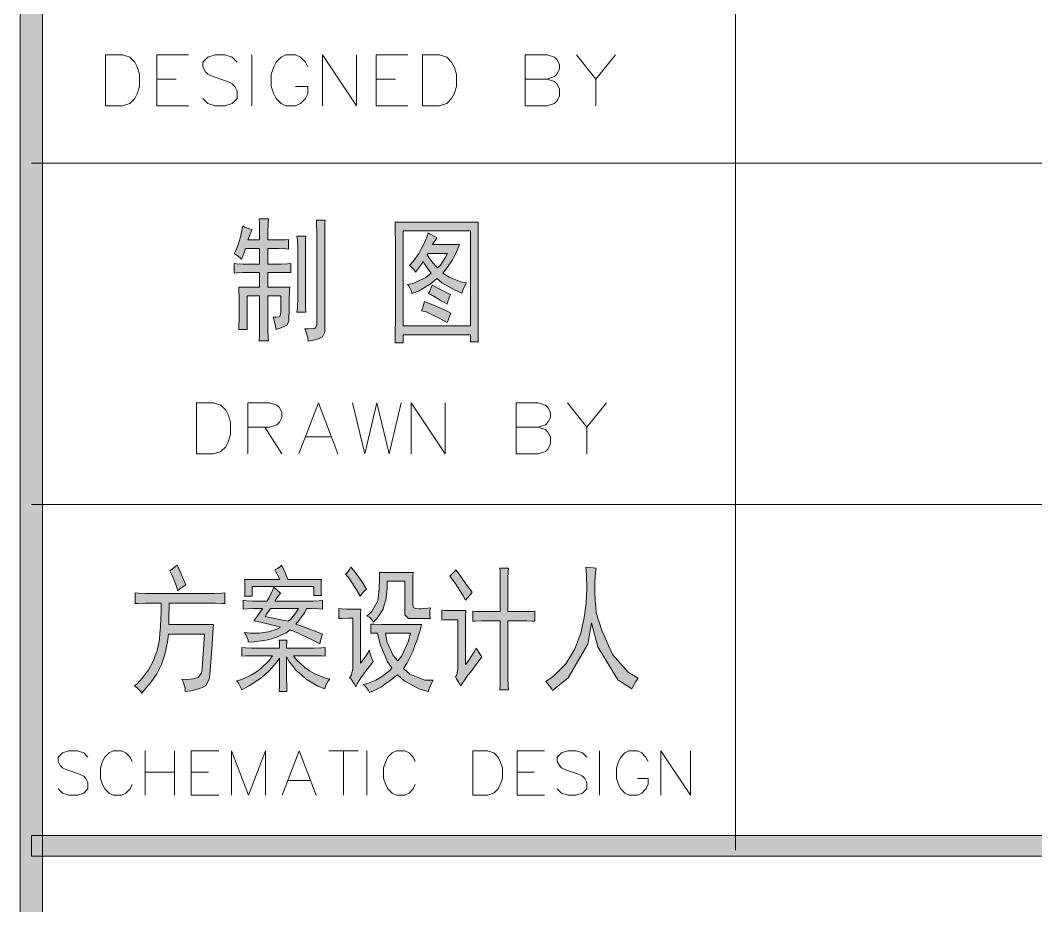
# Model space of a CAD drawing. Header units: millimetres. Extents: x 805 to 6044844, y 120 to 7887884.
# Drawn here: x 6035803 to 6039002, y 7815176 to 7817966 of the extents above; entities that cross this region are included whole.
import ezdxf

# ---------------------------------------------------------------- set-up
doc = ezdxf.new("R2010")
doc.units = ezdxf.units.MM

msp = doc.modelspace()

# ---------------------------------------------------------------- hatches: boundary and pattern name
h = msp.add_hatch(color=0)
h.dxf.hatch_style = 2
h.paths.add_polyline_path([(6035873.4, 7800292.4), (6035803.1, 7800292.4), (6035803.1, 7886384.4), (6035873.4, 7886384.4)])
h = msp.add_hatch(color=0)
h.dxf.hatch_style = 2
h.paths.add_polyline_path([(6036533, 7817306.2), (6036529.2, 7817297.6), (6036522.8, 7817281.5), (6036520.1, 7817274), (6036557.1, 7817274), (6036557.1, 7817294.9), (6036556.6, 7817328.2), (6036555.5, 7817340), (6036585.1, 7817340), (6036584, 7817328.7), (6036583.4, 7817296), (6036583.4, 7817274), (6036602.8, 7817274), (6036615.1, 7817274), (6036638.2, 7817274.5), (6036648.4, 7817275.6), (6036648.4, 7817245), (6036639.3, 7817246.1), (6036617.3, 7817246.6), (6036603.8, 7817246.6), (6036583.4, 7817246.6), (6036583.4, 7817197.8), (6036615.1, 7817197.8), (6036624.8, 7817197.8), (6036645.2, 7817198.8), (6036655.9, 7817199.4), (6036655.9, 7817170.9), (6036583.4, 7817170.9), (6036583.4, 7817125.3), (6036652.1, 7817125.3), (6036651.6, 7817115.1), (6036650.5, 7817087.2), (6036650, 7817069.5), (6036650, 7817051.8), (6036648.9, 7817027.6), (6036648.9, 7817021.2), (6036648.4, 7817014.8), (6036643, 7817005.6), (6036638.2, 7817003), (6036632.8, 7816999.7), (6036618.3, 7816994.4), (6036609.2, 7816991.7), (6036607.6, 7817001.4), (6036603.3, 7817020.7), (6036600.1, 7817030.9), (6036608.1, 7817030.9), (6036618.3, 7817031.9), (6036620.5, 7817033), (6036622.1, 7817034.6), (6036624.2, 7817047.5), (6036624.2, 7817059.3), (6036624.2, 7817098), (6036583.4, 7817098), (6036583.4, 7817005.1), (6036583.4, 7816991.2), (6036584, 7816966.5), (6036585.1, 7816956.3), (6036555.5, 7816956.3), (6036556.6, 7816972.4), (6036557.1, 7816997.1), (6036557.1, 7817005.1), (6036557.1, 7817098), (6036518, 7817098), (6036518, 7816991.7), (6036491.1, 7816991.7), (6036491.7, 7817003), (6036492.2, 7817025.5), (6036492.2, 7817037.3), (6036492.2, 7817074.3), (6036492.2, 7817090.4), (6036491.7, 7817116.2), (6036491.1, 7817125.3), (6036557.1, 7817125.3), (6036557.1, 7817170.9), (6036516.4, 7817170.9), (6036505.1, 7817170.9), (6036485.2, 7817169.9), (6036477.2, 7817169.3), (6036477.2, 7817199.4), (6036485.2, 7817198.8), (6036505.1, 7817197.8), (6036516.4, 7817197.8), (6036557.1, 7817197.8), (6036557.1, 7817246.6), (6036512.6, 7817246.6), (6036509.4, 7817237), (6036502.9, 7817219.8), (6036500.3, 7817213.3), (6036494.4, 7817218.2), (6036483.1, 7817226.8), (6036477.2, 7817230), (6036481.5, 7817238.6), (6036489, 7817257.9), (6036492.2, 7817268.6), (6036495.4, 7817279.9), (6036501.3, 7817304), (6036504, 7817318), (6036509.9, 7817314.2), (6036524.9, 7817308.3)])
h = msp.add_hatch(color=0)
h.dxf.hatch_style = 2
h.paths.add_polyline_path([(6036763.8, 7817336.2), (6036762.7, 7817328.2), (6036762.2, 7817303.5), (6036762.2, 7817287.4), (6036762.2, 7816995.4), (6036762.2, 7816983.1), (6036755.7, 7816968.6), (6036748.7, 7816965.4), (6036742.3, 7816962.7), (6036723, 7816957.3), (6036710.1, 7816954.7), (6036708.5, 7816965.4), (6036703.1, 7816985.3), (6036699.9, 7816993.3), (6036711.2, 7816993.3), (6036725.7, 7816994.4), (6036729.4, 7816995.4), (6036733.2, 7816996), (6036736.9, 7817007.3), (6036736.9, 7817016.9), (6036736.9, 7817287.4), (6036736.9, 7817301.9), (6036736.4, 7817326), (6036735.9, 7817336.2)])
h = msp.add_hatch(color=0)
h.paths.add_polyline_path([(6037246.2, 7817329.8), (6037245.7, 7817308.3), (6037245.2, 7817262.2), (6037245.2, 7817237), (6037245.2, 7817056.1), (6037245.2, 7817029.8), (6037245.7, 7816978.3), (6037246.2, 7816953.1), (6037221, 7816953.1), (6037221, 7816975.1), (6037009, 7816975.1), (6037009, 7816949.8), (6036983.8, 7816949.8), (6036984.3, 7816975.6), (6036985.4, 7817029.8), (6036985.4, 7817057.7), (6036985.4, 7817237), (6036985.4, 7817261.1), (6036984.3, 7817307.8), (6036983.8, 7817329.8)])
h.paths.add_polyline_path([(6037221, 7817003.5), (6037221, 7817302.4), (6037009, 7817302.4), (6037009, 7817003.5)])
h = msp.add_hatch(color=0)
h.dxf.hatch_style = 2
h.paths.add_polyline_path([(6036702.6, 7817285.8), (6036702.1, 7817274), (6036701.5, 7817252.5), (6036701.5, 7817243.4), (6036701.5, 7817103.3), (6036701.5, 7817091.5), (6036702.1, 7817062.5), (6036702.6, 7817045.9), (6036674.7, 7817045.9), (6036676.3, 7817060.4), (6036677.4, 7817088.8), (6036677.4, 7817103.3), (6036677.4, 7817243.4), (6036677.4, 7817252), (6036676.3, 7817272.9), (6036674.7, 7817285.8)])
h = msp.add_hatch(color=0)
h.paths.add_polyline_path([(6037115.8, 7817280.4), (6037112.1, 7817275.6), (6037105.1, 7817264.9), (6037101.9, 7817259), (6037186.7, 7817259), (6037184, 7817250.9), (6037175.9, 7817232.7), (6037170, 7817221.4), (6037164.7, 7817210.7), (6037147, 7817184.4), (6037134.6, 7817169.3), (6037153.9, 7817156.5), (6037191, 7817141.4), (6037209.2, 7817138.7), (6037204.9, 7817131.2), (6037197.4, 7817115.1), (6037194.2, 7817106.5), (6037170.6, 7817116.2), (6037131.4, 7817138.7), (6037115.8, 7817152.2), (6037097.6, 7817136.1), (6037057.9, 7817112.4), (6037036.9, 7817104.9), (6037035.3, 7817112.4), (6037028.4, 7817126.9), (6037023, 7817133.9), (6037043.4, 7817137.7), (6037080.9, 7817155.9), (6037098.1, 7817169.3), (6037089, 7817180.1), (6037076.7, 7817198.8), (6037072.4, 7817206.4), (6037067, 7817197.8), (6037054.6, 7817181.1), (6037048.7, 7817172.6), (6037043.9, 7817179.5), (6037034.8, 7817189.2), (6037029.4, 7817192.9), (6037040.2, 7817204.8), (6037058.9, 7817231.1), (6037066.5, 7817246.1), (6037074, 7817260.6), (6037084.7, 7817285.8), (6037087.9, 7817296), (6037094.4, 7817291.7), (6037108.3, 7817284.2)])
h.paths.add_polyline_path([(6037085.2, 7817226.8), (6037094.9, 7817212.3), (6037111, 7817191.9), (6037118, 7817186), (6037126.6, 7817194.6), (6037141.6, 7817217.1), (6037148.6, 7817231.6), (6037087.9, 7817231.6)])
h = msp.add_hatch(color=0)
h.dxf.hatch_style = 2
h.paths.add_polyline_path([(6037100.3, 7817131.8), (6037122.3, 7817120), (6037151.3, 7817104.9), (6037158.8, 7817101.7), (6037155.5, 7817094.7), (6037149.6, 7817079.7), (6037147.5, 7817071.1), (6037126, 7817084.5), (6037096.5, 7817101.7), (6037089, 7817104.9), (6037092.2, 7817110.8), (6037098.1, 7817124.3)])
h = msp.add_hatch(color=0)
h.dxf.hatch_style = 2
h.paths.add_polyline_path([(6037076.7, 7817079.7), (6037104.6, 7817068.4), (6037145.9, 7817050.2), (6037159.8, 7817042.7), (6037156.6, 7817035.7), (6037150.7, 7817021.2), (6037147.5, 7817013.7), (6037121.2, 7817028.2), (6037081.5, 7817047), (6037067.5, 7817050.7), (6037070.2, 7817057.7), (6037074.5, 7817072.2)])
h = msp.add_hatch(color=0)
h.dxf.hatch_style = 2
h.paths.add_polyline_path([(6036299.5, 7816168.4), (6036294.2, 7816185.6), (6036281.3, 7816216.7), (6036274.3, 7816231.2), (6036280.2, 7816235.5), (6036291.5, 7816244.6), (6036296.9, 7816249.5), (6036303.8, 7816235.5), (6036317.8, 7816203.8), (6036324.8, 7816187.2), (6036318.9, 7816184), (6036306, 7816174.3)])
h = msp.add_hatch(color=0)
h.dxf.hatch_style = 2
h.paths.add_polyline_path([(6036626.4, 7816249.5), (6036633.4, 7816235.5), (6036643, 7816212.4), (6036645.7, 7816203.8), (6036752, 7816203.8), (6036751.4, 7816199), (6036750.9, 7816187.2), (6036750.9, 7816180.2), (6036750.9, 7816174.3), (6036751.4, 7816160.9), (6036752, 7816153.4), (6036727.8, 7816153.4), (6036727.8, 7816181.8), (6036534.1, 7816181.8), (6036534.1, 7816151.8), (6036509.9, 7816151.8), (6036510.5, 7816158.2), (6036511, 7816172.2), (6036511, 7816178.6), (6036511, 7816186.1), (6036510.5, 7816199), (6036509.9, 7816203.8), (6036619.9, 7816203.8), (6036616.2, 7816213.5), (6036608.7, 7816228.5), (6036604.9, 7816234.4), (6036613, 7816238.7), (6036624.2, 7816246.2)])
h = msp.add_hatch(color=0)
h.dxf.hatch_style = 2
h.paths.add_polyline_path([(6036844.3, 7816243), (6036854.5, 7816231.8), (6036879.2, 7816197.4), (6036893.6, 7816173.8), (6036888.8, 7816169.5), (6036878.6, 7816158.2), (6036873.8, 7816151.8), (6036862.5, 7816171.1), (6036840, 7816206), (6036828.2, 7816221), (6036831.9, 7816224.2), (6036840, 7816235.5)])
h = msp.add_hatch(color=0)
h.dxf.hatch_style = 2
h.paths.add_polyline_path([(6037174.9, 7816234.4), (6037183.5, 7816223.7), (6037209.2, 7816187.7), (6037226.9, 7816163.6), (6037221.6, 7816156.6), (6037210.3, 7816144.3), (6037205.5, 7816138.4), (6037197.4, 7816154.5), (6037172.7, 7816192), (6037156.1, 7816214), (6037160.4, 7816218.3), (6037170, 7816228.5)])
h = msp.add_hatch(color=0)
h.dxf.hatch_style = 2
h.paths.add_polyline_path([(6037315.5, 7816102.9), (6037315.5, 7816187.2), (6037315.5, 7816203.8), (6037314.9, 7816230.1), (6037314.4, 7816239.3), (6037341.2, 7816239.3), (6037340.2, 7816228.5), (6037339.6, 7816209.2), (6037339.6, 7816200.6), (6037339.6, 7816102.9), (6037391.7, 7816102.9), (6037399.2, 7816102.9), (6037415.8, 7816103.5), (6037424.4, 7816104.6), (6037424.4, 7816072.4), (6037415.3, 7816072.9), (6037399.2, 7816074), (6037392.8, 7816074), (6037339.6, 7816074), (6037339.6, 7815904.9), (6037339.6, 7815894.7), (6037340.2, 7815870.6), (6037341.2, 7815856.1), (6037314.4, 7815856.1), (6037314.9, 7815870.6), (6037315.5, 7815894.2), (6037315.5, 7815903.3), (6037315.5, 7816074), (6037266.1, 7816074), (6037257, 7816074), (6037237.7, 7816072.9), (6037228.5, 7816072.4), (6037228.5, 7816104.6), (6037237.7, 7816103.5), (6037255.4, 7816102.9), (6037264, 7816102.9)])
h = msp.add_hatch(color=0)
h.dxf.hatch_style = 2
h.paths.add_polyline_path([(6037458.8, 7815882.9), (6037483.5, 7815899), (6037522.1, 7815938.7), (6037536.1, 7815962.3), (6037550, 7815986), (6037569.3, 7816034.8), (6037574.7, 7816059.5), (6037580.1, 7816084.7), (6037586, 7816130.9), (6037587, 7816152.3), (6037587.6, 7816174.3), (6037587, 7816219.4), (6037585.4, 7816243), (6037592.4, 7816241.9), (6037608.5, 7816240.3), (6037617.1, 7816239.3), (6037615.5, 7816225.8), (6037613.3, 7816197.9), (6037613.3, 7816184), (6037613.3, 7816169.5), (6037614.4, 7816136.8), (6037616, 7816118), (6037617.1, 7816099.2), (6037635.3, 7816043.4), (6037652, 7816005.8), (6037668.6, 7815968.2), (6037718, 7815911.9), (6037750.2, 7815893.1), (6037742.7, 7815882.9), (6037732.5, 7815866.3), (6037729.8, 7815859.3), (6037685.8, 7815888.3), (6037622.5, 7815991.9), (6037603.1, 7816067), (6037590.8, 7816000.4), (6037529.1, 7815894.2), (6037480.2, 7815854.5), (6037476.5, 7815860.9), (6037465.7, 7815875.4)])
h = msp.add_hatch(color=0)
h.dxf.hatch_style = 2
h.paths.add_polyline_path([(6037036.9, 7816080.9), (6037026.2, 7816080.9), (6037014.9, 7816092.8), (6037014.4, 7816104.6), (6037014.4, 7816199), (6036958.6, 7816199), (6036958.6, 7816175.4), (6036954.3, 7816138.4), (6036950, 7816124.4), (6036946.2, 7816111), (6036928.5, 7816083.1), (6036915.1, 7816069.1), (6036913, 7816075), (6036902.8, 7816085.2), (6036895.3, 7816089), (6036910.8, 7816103.5), (6036929.1, 7816136.8), (6036931.2, 7816155), (6036933.4, 7816173.8), (6036935, 7816209.2), (6036934.4, 7816225.8), (6037040.7, 7816225.8), (6037040.2, 7816215.7), (6037039.6, 7816190.4), (6037039.6, 7816175.4), (6037039.6, 7816129.8), (6037039.6, 7816122.8), (6037042.8, 7816114.8), (6037046.6, 7816113.7), (6037049.8, 7816112.6), (6037060, 7816111.5), (6037065.9, 7816112.1), (6037072.4, 7816112.6), (6037086.9, 7816113.7), (6037095.4, 7816114.8), (6037093.8, 7816106.2), (6037093.8, 7816089), (6037095.4, 7816080.9)])
h = msp.add_hatch(color=0)
h.paths.add_polyline_path([(6036624.2, 7816160.4), (6036622.6, 7816160.9), (6036613, 7816149.1), (6036604.9, 7816136.2), (6036717.6, 7816136.2), (6036726.2, 7816136.2), (6036745, 7816137.3), (6036755.7, 7816138.4), (6036755.7, 7816111), (6036743.9, 7816112.1), (6036719.2, 7816112.6), (6036706.3, 7816112.6), (6036698.8, 7816099.2), (6036681.1, 7816075), (6036670.9, 7816063.8), (6036689.7, 7816057.3), (6036732.1, 7816041.2), (6036755.7, 7816031.6), (6036753.6, 7816026.7), (6036749.3, 7816011.7), (6036746.6, 7816001.5), (6036725.1, 7816013.3), (6036678.4, 7816035.3), (6036653.2, 7816045.5), (6036640.3, 7816035.9), (6036610.8, 7816021.9), (6036594.2, 7816017.6), (6036577.5, 7816012.8), (6036541, 7816007.4), (6036521.2, 7816006.3), (6036520.7, 7816013.3), (6036514.7, 7816028.4), (6036509.9, 7816036.9), (6036526, 7816035.3), (6036556.1, 7816035.3), (6036570.6, 7816037.5), (6036585.6, 7816039.6), (6036611.4, 7816047.7), (6036622.6, 7816053.6), (6036607.1, 7816057.9), (6036565.2, 7816068.1), (6036538.9, 7816074), (6036548.6, 7816086.8), (6036562, 7816106.2), (6036565.7, 7816112.6), (6036541.6, 7816112.6), (6036536.8, 7816112.6), (6036518, 7816112.1), (6036505.1, 7816111), (6036505.1, 7816138.4), (6036516.4, 7816137.3), (6036534.6, 7816136.2), (6036541.6, 7816136.2), (6036579.7, 7816136.2), (6036586.7, 7816147.5), (6036597.9, 7816169.5), (6036602.2, 7816180.2)])
h.paths.add_polyline_path([(6036574.3, 7816087.4), (6036594.2, 7816083.1), (6036630.1, 7816075.6), (6036646.8, 7816072.4), (6036654.8, 7816078.3), (6036671.5, 7816098.7), (6036679.5, 7816112.6), (6036591, 7816112.6), (6036587.2, 7816106.7), (6036579.2, 7816094.4)])
h = msp.add_hatch(color=0)
h.dxf.hatch_style = 2
h.paths.add_polyline_path([(6036165.4, 7816162), (6036175.6, 7816160.9), (6036197.6, 7816160.4), (6036209.9, 7816160.4), (6036398.3, 7816160.4), (6036413.9, 7816160.4), (6036438.5, 7816160.9), (6036447.7, 7816162), (6036447.7, 7816128.2), (6036439.6, 7816128.7), (6036417.1, 7816129.8), (6036402, 7816129.8), (6036271.6, 7816129.8), (6036271.6, 7816120.7), (6036271.1, 7816086.8), (6036270.6, 7816062.2), (6036412.2, 7816062.2), (6036411.2, 7816051.4), (6036408.5, 7816019.2), (6036407.4, 7815997.8), (6036399.9, 7815904.9), (6036398.3, 7815889.9), (6036387.6, 7815870), (6036378.4, 7815865.2), (6036368.8, 7815860.9), (6036340.9, 7815853.4), (6036322.6, 7815851.2), (6036322.1, 7815862), (6036316.7, 7815881.3), (6036312.4, 7815889.9), (6036326.9, 7815888.8), (6036348.9, 7815891), (6036356.4, 7815893.1), (6036364.5, 7815895.8), (6036373.6, 7815910.3), (6036375.7, 7815922.1), (6036383.3, 7816031.6), (6036269.5, 7816031.6), (6036266.8, 7816008), (6036258.8, 7815968.2), (6036253.4, 7815952.1), (6036248, 7815936.6), (6036233, 7815906.5), (6036223.9, 7815893.1), (6036214.2, 7815879.7), (6036194.9, 7815856.1), (6036185.8, 7815845.9), (6036183.1, 7815851.2), (6036171.8, 7815863.1), (6036162.7, 7815869.5), (6036171.3, 7815875.4), (6036188.4, 7815894.2), (6036197.6, 7815906.5), (6036206.7, 7815919.4), (6036222.3, 7815948.4), (6036228.2, 7815963.9), (6036234.1, 7815980), (6036241.6, 7816015.5), (6036243.2, 7816035.3), (6036244.8, 7816054.6), (6036246.4, 7816101.9), (6036246.4, 7816129.8), (6036211, 7816129.8), (6036197, 7816129.8), (6036174, 7816128.7), (6036165.4, 7816128.2)])
h = msp.add_hatch(color=0)
h.dxf.hatch_style = 2
h.paths.add_polyline_path([(6036875.9, 7816111), (6036875.4, 7816096), (6036874.9, 7816062.2), (6036874.9, 7816043.4), (6036874.9, 7815940.3), (6036882.9, 7815950.5), (6036896.9, 7815970.9), (6036902.8, 7815981.1), (6036904.4, 7815972.5), (6036910.8, 7815954.8), (6036915.1, 7815945.7), (6036907.1, 7815935.5), (6036892, 7815916.2), (6036885.1, 7815906.5), (6036878.1, 7815897.4), (6036865.2, 7815877), (6036859.8, 7815866.3), (6036855, 7815875.4), (6036845.9, 7815889.9), (6036840.5, 7815894.7), (6036845.9, 7815901.7), (6036850.7, 7815921), (6036850.7, 7815933.9), (6036850.7, 7816082.6), (6036837.3, 7816082.6), (6036815.3, 7816081.5), (6036806.2, 7816080.9), (6036806.2, 7816112.6), (6036814.8, 7816112.1), (6036831.9, 7816111), (6036840.5, 7816111)])
h = msp.add_hatch(color=0)
h.dxf.hatch_style = 2
h.paths.add_polyline_path([(6037206.5, 7816106.2), (6037206, 7816090.1), (6037205.5, 7816056.3), (6037205.5, 7816038.5), (6037205.5, 7815935.5), (6037216.2, 7815950), (6037233.4, 7815975.8), (6037239.8, 7815988.1), (6037243.6, 7815981.1), (6037252.1, 7815967.7), (6037257.5, 7815960.7), (6037222.1, 7815913.5), (6037213.5, 7815902.8), (6037197.9, 7815880.8), (6037190.4, 7815869.5), (6037185.6, 7815877), (6037177.5, 7815891), (6037173.8, 7815896.9), (6037178.1, 7815903.3), (6037181.8, 7815923.7), (6037181.3, 7815937.1), (6037181.3, 7816077.2), (6037164.1, 7816077.2), (6037138.9, 7816076.7), (6037130.9, 7816075.6), (6037130.9, 7816107.8), (6037141.1, 7816106.7), (6037155, 7816106.2), (6037158.8, 7816106.2)])
h = msp.add_hatch(color=0)
h.paths.add_polyline_path([(6036907.6, 7816063.8), (6036917.8, 7816063.2), (6036940.9, 7816062.2), (6036953.2, 7816062.2), (6037067.5, 7816062.2), (6037063.8, 7816047.1), (6037053, 7816013.9), (6037046.6, 7815995.6), (6037039.6, 7815977.4), (6037021.9, 7815941.4), (6037010.1, 7815923.7), (6037030.5, 7815906), (6037077.7, 7815887.2), (6037104, 7815886.7), (6037099.2, 7815879.2), (6037091.7, 7815860.9), (6037089, 7815851.2), (6037061.6, 7815858.8), (6037012.8, 7815885.1), (6036991.3, 7815903.3), (6036983.3, 7815896.9), (6036963.4, 7815881.8), (6036952.1, 7815873.8), (6036940.9, 7815865.7), (6036916.2, 7815852.9), (6036902.8, 7815847.5), (6036900.1, 7815854.5), (6036890.4, 7815866.8), (6036883.4, 7815872.7), (6036897.4, 7815876.5), (6036923.7, 7815887.2), (6036936, 7815894.7), (6036948.4, 7815902.8), (6036967.2, 7815917.8), (6036973.6, 7815925.3), (6036959.7, 7815944.6), (6036937.1, 7815999.9), (6036928, 7816035.3), (6036907.6, 7816035.3)])
h.paths.add_polyline_path([(6036992.4, 7815947.3), (6037005.3, 7815963.9), (6037025.1, 7816008), (6037032.1, 7816035.3), (6036953.2, 7816035.3), (6036958, 7816009), (6036977.4, 7815965)])
h = msp.add_hatch(color=0)
h.dxf.hatch_style = 2
h.paths.add_polyline_path([(6036619.9, 7815988.1), (6036619.9, 7815992.9), (6036619.4, 7816005.8), (6036618.9, 7816013.3), (6036643, 7816013.3), (6036642.5, 7816006.3), (6036641.9, 7815994), (6036641.9, 7815988.1), (6036717.6, 7815988.1), (6036728.9, 7815988.1), (6036752, 7815988.6), (6036763.2, 7815989.7), (6036763.2, 7815962.3), (6036752, 7815963.4), (6036728.9, 7815963.9), (6036717.6, 7815963.9), (6036663.4, 7815963.9), (6036674.1, 7815950), (6036699.9, 7815926.4), (6036714.4, 7815916.7), (6036729.4, 7815907.6), (6036761.6, 7815894.2), (6036778.8, 7815889.9), (6036774, 7815885.6), (6036765.9, 7815870.6), (6036762.2, 7815859.3), (6036740.7, 7815867.9), (6036703.7, 7815889.9), (6036688.6, 7815903.3), (6036673.6, 7815916.7), (6036650, 7815945.7), (6036641.9, 7815960.7), (6036641.9, 7815903.3), (6036641.9, 7815893.1), (6036642.5, 7815866.8), (6036643, 7815851.2), (6036618.9, 7815851.2), (6036619.4, 7815866.8), (6036619.9, 7815894.7), (6036619.9, 7815906.5), (6036619.9, 7815955.9), (6036610.8, 7815942.5), (6036587.7, 7815916.7), (6036574.3, 7815904.9), (6036561.4, 7815893.1), (6036524.4, 7815869), (6036501.3, 7815856.1), (6036497, 7815864.7), (6036489, 7815879.2), (6036484.7, 7815885.1), (6036501.3, 7815888.8), (6036531.9, 7815903.3), (6036547, 7815913.5), (6036561.4, 7815923.7), (6036586.7, 7815948.9), (6036597.4, 7815963.9), (6036540.5, 7815963.9), (6036533, 7815963.9), (6036513.1, 7815963.4), (6036501.3, 7815962.3), (6036501.3, 7815989.7), (6036513.1, 7815988.6), (6036533, 7815988.1), (6036540.5, 7815988.1)])
h = msp.add_hatch(color=0)
h.dxf.hatch_style = 2
h.paths.add_polyline_path([(6035838.5, 7815332.8), (6035838.5, 7815397.2), (6043344, 7815397.2), (6043344, 7815332.8)])

# ---------------------------------------------------------------- linework, layer by layer
at = {"color": 0, "lineweight": 0}
for points in [[(6035873.4, 7800292.4), (6035803.1, 7800292.4), (6035803.1, 7886384.4), (6035873.4, 7886384.4)], [(6036071.5, 7817696.4), (6036071.5, 7817857.4), (6036125.1, 7817857.4), (6036148.2, 7817849.8), (6036163.8, 7817834.3), (6036171.3, 7817819.3), (6036178.8, 7817796.2), (6036178.8, 7817757.5), (6036171.3, 7817734.5), (6036163.8, 7817719.4), (6036148.2, 7817703.9), (6036125.1, 7817696.4)], [(6037070.2, 7817696.4), (6037070.2, 7817857.4), (6037123.9, 7817857.4), (6037147, 7817849.8), (6037162, 7817834.3), (6037170, 7817819.3), (6037177.5, 7817796.2), (6037177.5, 7817757.5), (6037170, 7817734.5), (6037162, 7817719.4), (6037147, 7817703.9), (6037123.9, 7817696.4)], [(6036533, 7817306.2), (6036529.2, 7817297.6), (6036522.8, 7817281.5), (6036520.1, 7817274), (6036557.1, 7817274), (6036557.1, 7817294.9), (6036556.6, 7817328.2), (6036555.5, 7817340), (6036585.1, 7817340), (6036584, 7817328.7), (6036583.4, 7817296), (6036583.4, 7817274), (6036602.8, 7817274), (6036615.1, 7817274), (6036638.2, 7817274.5), (6036648.4, 7817275.6), (6036648.4, 7817245), (6036639.3, 7817246.1), (6036617.3, 7817246.6), (6036603.8, 7817246.6), (6036583.4, 7817246.6), (6036583.4, 7817197.8), (6036615.1, 7817197.8), (6036624.8, 7817197.8), (6036645.2, 7817198.8), (6036655.9, 7817199.4), (6036655.9, 7817170.9), (6036583.4, 7817170.9), (6036583.4, 7817125.3), (6036652.1, 7817125.3), (6036651.6, 7817115.1), (6036650.5, 7817087.2), (6036650, 7817069.5), (6036650, 7817051.8), (6036648.9, 7817027.6), (6036648.9, 7817021.2), (6036648.4, 7817014.8), (6036643, 7817005.6), (6036638.2, 7817003), (6036632.8, 7816999.7), (6036618.3, 7816994.4), (6036609.2, 7816991.7), (6036607.6, 7817001.4), (6036603.3, 7817020.7), (6036600.1, 7817030.9), (6036608.1, 7817030.9), (6036618.3, 7817031.9), (6036620.5, 7817033), (6036622.1, 7817034.6), (6036624.2, 7817047.5), (6036624.2, 7817059.3), (6036624.2, 7817098), (6036583.4, 7817098), (6036583.4, 7817005.1), (6036583.4, 7816991.2), (6036584, 7816966.5), (6036585.1, 7816956.3), (6036555.5, 7816956.3), (6036556.6, 7816972.4), (6036557.1, 7816997.1), (6036557.1, 7817005.1), (6036557.1, 7817098), (6036518, 7817098), (6036518, 7816991.7), (6036491.1, 7816991.7), (6036491.7, 7817003), (6036492.2, 7817025.5), (6036492.2, 7817037.3), (6036492.2, 7817074.3), (6036492.2, 7817090.4), (6036491.7, 7817116.2), (6036491.1, 7817125.3), (6036557.1, 7817125.3), (6036557.1, 7817170.9), (6036516.4, 7817170.9), (6036505.1, 7817170.9), (6036485.2, 7817169.9), (6036477.2, 7817169.3), (6036477.2, 7817199.4), (6036485.2, 7817198.8), (6036505.1, 7817197.8), (6036516.4, 7817197.8), (6036557.1, 7817197.8), (6036557.1, 7817246.6), (6036512.6, 7817246.6), (6036509.4, 7817237), (6036502.9, 7817219.8), (6036500.3, 7817213.3), (6036494.4, 7817218.2), (6036483.1, 7817226.8), (6036477.2, 7817230), (6036481.5, 7817238.6), (6036489, 7817257.9), (6036492.2, 7817268.6), (6036495.4, 7817279.9), (6036501.3, 7817304), (6036504, 7817318), (6036509.9, 7817314.2), (6036524.9, 7817308.3)], [(6036763.8, 7817336.2), (6036762.7, 7817328.2), (6036762.2, 7817303.5), (6036762.2, 7817287.4), (6036762.2, 7816995.4), (6036762.2, 7816983.1), (6036755.7, 7816968.6), (6036748.7, 7816965.4), (6036742.3, 7816962.7), (6036723, 7816957.3), (6036710.1, 7816954.7), (6036708.5, 7816965.4), (6036703.1, 7816985.3), (6036699.9, 7816993.3), (6036711.2, 7816993.3), (6036725.7, 7816994.4), (6036729.4, 7816995.4), (6036733.2, 7816996), (6036736.9, 7817007.3), (6036736.9, 7817016.9), (6036736.9, 7817287.4), (6036736.9, 7817301.9), (6036736.4, 7817326), (6036735.9, 7817336.2)], [(6037246.2, 7817329.8), (6037245.7, 7817308.3), (6037245.2, 7817262.2), (6037245.2, 7817237), (6037245.2, 7817056.1), (6037245.2, 7817029.8), (6037245.7, 7816978.3), (6037246.2, 7816953.1), (6037221, 7816953.1), (6037221, 7816975.1), (6037009, 7816975.1), (6037009, 7816949.8), (6036983.8, 7816949.8), (6036984.3, 7816975.6), (6036985.4, 7817029.8), (6036985.4, 7817057.7), (6036985.4, 7817237), (6036985.4, 7817261.1), (6036984.3, 7817307.8), (6036983.8, 7817329.8)], [(6036702.6, 7817285.8), (6036702.1, 7817274), (6036701.5, 7817252.5), (6036701.5, 7817243.4), (6036701.5, 7817103.3), (6036701.5, 7817091.5), (6036702.1, 7817062.5), (6036702.6, 7817045.9), (6036674.7, 7817045.9), (6036676.3, 7817060.4), (6036677.4, 7817088.8), (6036677.4, 7817103.3), (6036677.4, 7817243.4), (6036677.4, 7817252), (6036676.3, 7817272.9), (6036674.7, 7817285.8)], [(6037221, 7817003.5), (6037221, 7817302.4), (6037009, 7817302.4), (6037009, 7817003.5)], [(6037115.8, 7817280.4), (6037112.1, 7817275.6), (6037105.1, 7817264.9), (6037101.9, 7817259), (6037186.7, 7817259), (6037184, 7817250.9), (6037175.9, 7817232.7), (6037170, 7817221.4), (6037164.7, 7817210.7), (6037147, 7817184.4), (6037134.6, 7817169.3), (6037153.9, 7817156.5), (6037191, 7817141.4), (6037209.2, 7817138.7), (6037204.9, 7817131.2), (6037197.4, 7817115.1), (6037194.2, 7817106.5), (6037170.6, 7817116.2), (6037131.4, 7817138.7), (6037115.8, 7817152.2), (6037097.6, 7817136.1), (6037057.9, 7817112.4), (6037036.9, 7817104.9), (6037035.3, 7817112.4), (6037028.4, 7817126.9), (6037023, 7817133.9), (6037043.4, 7817137.7), (6037080.9, 7817155.9), (6037098.1, 7817169.3), (6037089, 7817180.1), (6037076.7, 7817198.8), (6037072.4, 7817206.4), (6037067, 7817197.8), (6037054.6, 7817181.1), (6037048.7, 7817172.6), (6037043.9, 7817179.5), (6037034.8, 7817189.2), (6037029.4, 7817192.9), (6037040.2, 7817204.8), (6037058.9, 7817231.1), (6037066.5, 7817246.1), (6037074, 7817260.6), (6037084.7, 7817285.8), (6037087.9, 7817296), (6037094.4, 7817291.7), (6037108.3, 7817284.2)], [(6037085.2, 7817226.8), (6037094.9, 7817212.3), (6037111, 7817191.9), (6037118, 7817186), (6037126.6, 7817194.6), (6037141.6, 7817217.1), (6037148.6, 7817231.6), (6037087.9, 7817231.6)], [(6037100.3, 7817131.8), (6037122.3, 7817120), (6037151.3, 7817104.9), (6037158.8, 7817101.7), (6037155.5, 7817094.7), (6037149.6, 7817079.7), (6037147.5, 7817071.1), (6037126, 7817084.5), (6037096.5, 7817101.7), (6037089, 7817104.9), (6037092.2, 7817110.8), (6037098.1, 7817124.3)], [(6037076.7, 7817079.7), (6037104.6, 7817068.4), (6037145.9, 7817050.2), (6037159.8, 7817042.7), (6037156.6, 7817035.7), (6037150.7, 7817021.2), (6037147.5, 7817013.7), (6037121.2, 7817028.2), (6037081.5, 7817047), (6037067.5, 7817050.7), (6037070.2, 7817057.7), (6037074.5, 7817072.2)], [(6036358, 7816599.9), (6036358, 7816760.9), (6036411.7, 7816760.9), (6036434.8, 7816753.4), (6036450.3, 7816737.8), (6036457.9, 7816722.8), (6036465.4, 7816699.7), (6036465.4, 7816661.1), (6036457.9, 7816638), (6036450.3, 7816622.5), (6036434.8, 7816607.4), (6036411.7, 7816599.9)], [(6036299.5, 7816168.4), (6036294.2, 7816185.6), (6036281.3, 7816216.7), (6036274.3, 7816231.2), (6036280.2, 7816235.5), (6036291.5, 7816244.6), (6036296.9, 7816249.5), (6036303.8, 7816235.5), (6036317.8, 7816203.8), (6036324.8, 7816187.2), (6036318.9, 7816184), (6036306, 7816174.3)], [(6036626.4, 7816249.5), (6036633.4, 7816235.5), (6036643, 7816212.4), (6036645.7, 7816203.8), (6036752, 7816203.8), (6036751.4, 7816199), (6036750.9, 7816187.2), (6036750.9, 7816180.2), (6036750.9, 7816174.3), (6036751.4, 7816160.9), (6036752, 7816153.4), (6036727.8, 7816153.4), (6036727.8, 7816181.8), (6036534.1, 7816181.8), (6036534.1, 7816151.8), (6036509.9, 7816151.8), (6036510.5, 7816158.2), (6036511, 7816172.2), (6036511, 7816178.6), (6036511, 7816186.1), (6036510.5, 7816199), (6036509.9, 7816203.8), (6036619.9, 7816203.8), (6036616.2, 7816213.5), (6036608.7, 7816228.5), (6036604.9, 7816234.4), (6036613, 7816238.7), (6036624.2, 7816246.2)], [(6036844.3, 7816243), (6036854.5, 7816231.8), (6036879.2, 7816197.4), (6036893.6, 7816173.8), (6036888.8, 7816169.5), (6036878.6, 7816158.2), (6036873.8, 7816151.8), (6036862.5, 7816171.1), (6036840, 7816206), (6036828.2, 7816221), (6036831.9, 7816224.2), (6036840, 7816235.5)], [(6037174.9, 7816234.4), (6037183.5, 7816223.7), (6037209.2, 7816187.7), (6037226.9, 7816163.6), (6037221.6, 7816156.6), (6037210.3, 7816144.3), (6037205.5, 7816138.4), (6037197.4, 7816154.5), (6037172.7, 7816192), (6037156.1, 7816214), (6037160.4, 7816218.3), (6037170, 7816228.5)], [(6037315.5, 7816102.9), (6037315.5, 7816187.2), (6037315.5, 7816203.8), (6037314.9, 7816230.1), (6037314.4, 7816239.3), (6037341.2, 7816239.3), (6037340.2, 7816228.5), (6037339.6, 7816209.2), (6037339.6, 7816200.6), (6037339.6, 7816102.9), (6037391.7, 7816102.9), (6037399.2, 7816102.9), (6037415.8, 7816103.5), (6037424.4, 7816104.6), (6037424.4, 7816072.4), (6037415.3, 7816072.9), (6037399.2, 7816074), (6037392.8, 7816074), (6037339.6, 7816074), (6037339.6, 7815904.9), (6037339.6, 7815894.7), (6037340.2, 7815870.6), (6037341.2, 7815856.1), (6037314.4, 7815856.1), (6037314.9, 7815870.6), (6037315.5, 7815894.2), (6037315.5, 7815903.3), (6037315.5, 7816074), (6037266.1, 7816074), (6037257, 7816074), (6037237.7, 7816072.9), (6037228.5, 7816072.4), (6037228.5, 7816104.6), (6037237.7, 7816103.5), (6037255.4, 7816102.9), (6037264, 7816102.9)], [(6037458.8, 7815882.9), (6037483.5, 7815899), (6037522.1, 7815938.7), (6037536.1, 7815962.3), (6037550, 7815986), (6037569.3, 7816034.8), (6037574.7, 7816059.5), (6037580.1, 7816084.7), (6037586, 7816130.9), (6037587, 7816152.3), (6037587.6, 7816174.3), (6037587, 7816219.4), (6037585.4, 7816243), (6037592.4, 7816241.9), (6037608.5, 7816240.3), (6037617.1, 7816239.3), (6037615.5, 7816225.8), (6037613.3, 7816197.9), (6037613.3, 7816184), (6037613.3, 7816169.5), (6037614.4, 7816136.8), (6037616, 7816118), (6037617.1, 7816099.2), (6037635.3, 7816043.4), (6037652, 7816005.8), (6037668.6, 7815968.2), (6037718, 7815911.9), (6037750.2, 7815893.1), (6037742.7, 7815882.9), (6037732.5, 7815866.3), (6037729.8, 7815859.3), (6037685.8, 7815888.3), (6037622.5, 7815991.9), (6037603.1, 7816067), (6037590.8, 7816000.4), (6037529.1, 7815894.2), (6037480.2, 7815854.5), (6037476.5, 7815860.9), (6037465.7, 7815875.4)], [(6037036.9, 7816080.9), (6037026.2, 7816080.9), (6037014.9, 7816092.8), (6037014.4, 7816104.6), (6037014.4, 7816199), (6036958.6, 7816199), (6036958.6, 7816175.4), (6036954.3, 7816138.4), (6036950, 7816124.4), (6036946.2, 7816111), (6036928.5, 7816083.1), (6036915.1, 7816069.1), (6036913, 7816075), (6036902.8, 7816085.2), (6036895.3, 7816089), (6036910.8, 7816103.5), (6036929.1, 7816136.8), (6036931.2, 7816155), (6036933.4, 7816173.8), (6036935, 7816209.2), (6036934.4, 7816225.8), (6037040.7, 7816225.8), (6037040.2, 7816215.7), (6037039.6, 7816190.4), (6037039.6, 7816175.4), (6037039.6, 7816129.8), (6037039.6, 7816122.8), (6037042.8, 7816114.8), (6037046.6, 7816113.7), (6037049.8, 7816112.6), (6037060, 7816111.5), (6037065.9, 7816112.1), (6037072.4, 7816112.6), (6037086.9, 7816113.7), (6037095.4, 7816114.8), (6037093.8, 7816106.2), (6037093.8, 7816089), (6037095.4, 7816080.9)], [(6036624.2, 7816160.4), (6036622.6, 7816160.9), (6036613, 7816149.1), (6036604.9, 7816136.2), (6036717.6, 7816136.2), (6036726.2, 7816136.2), (6036745, 7816137.3), (6036755.7, 7816138.4), (6036755.7, 7816111), (6036743.9, 7816112.1), (6036719.2, 7816112.6), (6036706.3, 7816112.6), (6036698.8, 7816099.2), (6036681.1, 7816075), (6036670.9, 7816063.8), (6036689.7, 7816057.3), (6036732.1, 7816041.2), (6036755.7, 7816031.6), (6036753.6, 7816026.7), (6036749.3, 7816011.7), (6036746.6, 7816001.5), (6036725.1, 7816013.3), (6036678.4, 7816035.3), (6036653.2, 7816045.5), (6036640.3, 7816035.9), (6036610.8, 7816021.9), (6036594.2, 7816017.6), (6036577.5, 7816012.8), (6036541, 7816007.4), (6036521.2, 7816006.3), (6036520.7, 7816013.3), (6036514.7, 7816028.4), (6036509.9, 7816036.9), (6036526, 7816035.3), (6036556.1, 7816035.3), (6036570.6, 7816037.5), (6036585.6, 7816039.6), (6036611.4, 7816047.7), (6036622.6, 7816053.6), (6036607.1, 7816057.9), (6036565.2, 7816068.1), (6036538.9, 7816074), (6036548.6, 7816086.8), (6036562, 7816106.2), (6036565.7, 7816112.6), (6036541.6, 7816112.6), (6036536.8, 7816112.6), (6036518, 7816112.1), (6036505.1, 7816111), (6036505.1, 7816138.4), (6036516.4, 7816137.3), (6036534.6, 7816136.2), (6036541.6, 7816136.2), (6036579.7, 7816136.2), (6036586.7, 7816147.5), (6036597.9, 7816169.5), (6036602.2, 7816180.2)], [(6036165.4, 7816162), (6036175.6, 7816160.9), (6036197.6, 7816160.4), (6036209.9, 7816160.4), (6036398.3, 7816160.4), (6036413.9, 7816160.4), (6036438.5, 7816160.9), (6036447.7, 7816162), (6036447.7, 7816128.2), (6036439.6, 7816128.7), (6036417.1, 7816129.8), (6036402, 7816129.8), (6036271.6, 7816129.8), (6036271.6, 7816120.7), (6036271.1, 7816086.8), (6036270.6, 7816062.2), (6036412.2, 7816062.2), (6036411.2, 7816051.4), (6036408.5, 7816019.2), (6036407.4, 7815997.8), (6036399.9, 7815904.9), (6036398.3, 7815889.9), (6036387.6, 7815870), (6036378.4, 7815865.2), (6036368.8, 7815860.9), (6036340.9, 7815853.4), (6036322.6, 7815851.2), (6036322.1, 7815862), (6036316.7, 7815881.3), (6036312.4, 7815889.9), (6036326.9, 7815888.8), (6036348.9, 7815891), (6036356.4, 7815893.1), (6036364.5, 7815895.8), (6036373.6, 7815910.3), (6036375.7, 7815922.1), (6036383.3, 7816031.6), (6036269.5, 7816031.6), (6036266.8, 7816008), (6036258.8, 7815968.2), (6036253.4, 7815952.1), (6036248, 7815936.6), (6036233, 7815906.5), (6036223.9, 7815893.1), (6036214.2, 7815879.7), (6036194.9, 7815856.1), (6036185.8, 7815845.9), (6036183.1, 7815851.2), (6036171.8, 7815863.1), (6036162.7, 7815869.5), (6036171.3, 7815875.4), (6036188.4, 7815894.2), (6036197.6, 7815906.5), (6036206.7, 7815919.4), (6036222.3, 7815948.4), (6036228.2, 7815963.9), (6036234.1, 7815980), (6036241.6, 7816015.5), (6036243.2, 7816035.3), (6036244.8, 7816054.6), (6036246.4, 7816101.9), (6036246.4, 7816129.8), (6036211, 7816129.8), (6036197, 7816129.8), (6036174, 7816128.7), (6036165.4, 7816128.2)], [(6036574.3, 7816087.4), (6036594.2, 7816083.1), (6036630.1, 7816075.6), (6036646.8, 7816072.4), (6036654.8, 7816078.3), (6036671.5, 7816098.7), (6036679.5, 7816112.6), (6036591, 7816112.6), (6036587.2, 7816106.7), (6036579.2, 7816094.4)], [(6036875.9, 7816111), (6036875.4, 7816096), (6036874.9, 7816062.2), (6036874.9, 7816043.4), (6036874.9, 7815940.3), (6036882.9, 7815950.5), (6036896.9, 7815970.9), (6036902.8, 7815981.1), (6036904.4, 7815972.5), (6036910.8, 7815954.8), (6036915.1, 7815945.7), (6036907.1, 7815935.5), (6036892, 7815916.2), (6036885.1, 7815906.5), (6036878.1, 7815897.4), (6036865.2, 7815877), (6036859.8, 7815866.3), (6036855, 7815875.4), (6036845.9, 7815889.9), (6036840.5, 7815894.7), (6036845.9, 7815901.7), (6036850.7, 7815921), (6036850.7, 7815933.9), (6036850.7, 7816082.6), (6036837.3, 7816082.6), (6036815.3, 7816081.5), (6036806.2, 7816080.9), (6036806.2, 7816112.6), (6036814.8, 7816112.1), (6036831.9, 7816111), (6036840.5, 7816111)], [(6037206.5, 7816106.2), (6037206, 7816090.1), (6037205.5, 7816056.3), (6037205.5, 7816038.5), (6037205.5, 7815935.5), (6037216.2, 7815950), (6037233.4, 7815975.8), (6037239.8, 7815988.1), (6037243.6, 7815981.1), (6037252.1, 7815967.7), (6037257.5, 7815960.7), (6037222.1, 7815913.5), (6037213.5, 7815902.8), (6037197.9, 7815880.8), (6037190.4, 7815869.5), (6037185.6, 7815877), (6037177.5, 7815891), (6037173.8, 7815896.9), (6037178.1, 7815903.3), (6037181.8, 7815923.7), (6037181.3, 7815937.1), (6037181.3, 7816077.2), (6037164.1, 7816077.2), (6037138.9, 7816076.7), (6037130.9, 7816075.6), (6037130.9, 7816107.8), (6037141.1, 7816106.7), (6037155, 7816106.2), (6037158.8, 7816106.2)], [(6036907.6, 7816063.8), (6036917.8, 7816063.2), (6036940.9, 7816062.2), (6036953.2, 7816062.2), (6037067.5, 7816062.2), (6037063.8, 7816047.1), (6037053, 7816013.9), (6037046.6, 7815995.6), (6037039.6, 7815977.4), (6037021.9, 7815941.4), (6037010.1, 7815923.7), (6037030.5, 7815906), (6037077.7, 7815887.2), (6037104, 7815886.7), (6037099.2, 7815879.2), (6037091.7, 7815860.9), (6037089, 7815851.2), (6037061.6, 7815858.8), (6037012.8, 7815885.1), (6036991.3, 7815903.3), (6036983.3, 7815896.9), (6036963.4, 7815881.8), (6036952.1, 7815873.8), (6036940.9, 7815865.7), (6036916.2, 7815852.9), (6036902.8, 7815847.5), (6036900.1, 7815854.5), (6036890.4, 7815866.8), (6036883.4, 7815872.7), (6036897.4, 7815876.5), (6036923.7, 7815887.2), (6036936, 7815894.7), (6036948.4, 7815902.8), (6036967.2, 7815917.8), (6036973.6, 7815925.3), (6036959.7, 7815944.6), (6036937.1, 7815999.9), (6036928, 7816035.3), (6036907.6, 7816035.3)], [(6036619.9, 7815988.1), (6036619.9, 7815992.9), (6036619.4, 7816005.8), (6036618.9, 7816013.3), (6036643, 7816013.3), (6036642.5, 7816006.3), (6036641.9, 7815994), (6036641.9, 7815988.1), (6036717.6, 7815988.1), (6036728.9, 7815988.1), (6036752, 7815988.6), (6036763.2, 7815989.7), (6036763.2, 7815962.3), (6036752, 7815963.4), (6036728.9, 7815963.9), (6036717.6, 7815963.9), (6036663.4, 7815963.9), (6036674.1, 7815950), (6036699.9, 7815926.4), (6036714.4, 7815916.7), (6036729.4, 7815907.6), (6036761.6, 7815894.2), (6036778.8, 7815889.9), (6036774, 7815885.6), (6036765.9, 7815870.6), (6036762.2, 7815859.3), (6036740.7, 7815867.9), (6036703.7, 7815889.9), (6036688.6, 7815903.3), (6036673.6, 7815916.7), (6036650, 7815945.7), (6036641.9, 7815960.7), (6036641.9, 7815903.3), (6036641.9, 7815893.1), (6036642.5, 7815866.8), (6036643, 7815851.2), (6036618.9, 7815851.2), (6036619.4, 7815866.8), (6036619.9, 7815894.7), (6036619.9, 7815906.5), (6036619.9, 7815955.9), (6036610.8, 7815942.5), (6036587.7, 7815916.7), (6036574.3, 7815904.9), (6036561.4, 7815893.1), (6036524.4, 7815869), (6036501.3, 7815856.1), (6036497, 7815864.7), (6036489, 7815879.2), (6036484.7, 7815885.1), (6036501.3, 7815888.8), (6036531.9, 7815903.3), (6036547, 7815913.5), (6036561.4, 7815923.7), (6036586.7, 7815948.9), (6036597.4, 7815963.9), (6036540.5, 7815963.9), (6036533, 7815963.9), (6036513.1, 7815963.4), (6036501.3, 7815962.3), (6036501.3, 7815989.7), (6036513.1, 7815988.6), (6036533, 7815988.1), (6036540.5, 7815988.1)], [(6036992.4, 7815947.3), (6037005.3, 7815963.9), (6037025.1, 7816008), (6037032.1, 7816035.3), (6036953.2, 7816035.3), (6036958, 7816009), (6036977.4, 7815965)], [(6037228.5, 7815524.4), (6037228.5, 7815663.9), (6037275.2, 7815663.9), (6037295.1, 7815657.5), (6037308.5, 7815644.1), (6037315.5, 7815630.7), (6037321.9, 7815610.8), (6037321.9, 7815577.5), (6037315.5, 7815557.7), (6037308.5, 7815544.3), (6037295.1, 7815530.8), (6037275.2, 7815524.4)], [(6035838.5, 7815332.8), (6035838.5, 7815397.2), (6043344, 7815397.2), (6043344, 7815332.8)]]:
    msp.add_lwpolyline(points, close=True, dxfattribs=at)
for points in [[(6038056.1, 7815351.1), (6038056.1, 7823954.6)], [(6036233, 7817696.4), (6036233, 7817857.4), (6036332.8, 7817857.4)], [(6036486.3, 7817834.3), (6036470.7, 7817849.8), (6036447.7, 7817857.4), (6036417.1, 7817857.4), (6036394, 7817849.8), (6036378.4, 7817834.3), (6036378.4, 7817819.3), (6036386.5, 7817803.7), (6036394, 7817796.2), (6036409.6, 7817788.7), (6036455.7, 7817773.1), (6036470.7, 7817765.6), (6036478.8, 7817757.5), (6036486.3, 7817742.5), (6036486.3, 7817719.4), (6036470.7, 7817703.9), (6036447.7, 7817696.4), (6036417.1, 7817696.4), (6036394, 7817703.9), (6036378.4, 7817719.4)], [(6036532.5, 7817696.4), (6036532.5, 7817857.4)], [(6036709, 7817819.3), (6036701.5, 7817834.3), (6036686, 7817849.8), (6036670.4, 7817857.4), (6036639.8, 7817857.4), (6036624.8, 7817849.8), (6036609.2, 7817834.3), (6036601.7, 7817819.3), (6036593.6, 7817796.2), (6036593.6, 7817757.5), (6036601.7, 7817734.5), (6036609.2, 7817719.4), (6036624.8, 7817703.9), (6036639.8, 7817696.4), (6036670.4, 7817696.4), (6036686, 7817703.9), (6036701.5, 7817719.4), (6036709, 7817734.5), (6036709, 7817757.5), (6036670.4, 7817757.5)], [(6036755.2, 7817696.4), (6036755.2, 7817857.4), (6036862.5, 7817696.4), (6036862.5, 7817857.4)], [(6036924.2, 7817696.4), (6036924.2, 7817857.4), (6037024.1, 7817857.4)], [(6037393.8, 7817696.4), (6037393.8, 7817857.4), (6037463.1, 7817857.4), (6037486.1, 7817849.8), (6037493.7, 7817842.3), (6037501.7, 7817826.8), (6037501.7, 7817811.7), (6037493.7, 7817796.2), (6037486.1, 7817788.7), (6037463.1, 7817780.6)], [(6037555.4, 7817857.4), (6037616.6, 7817780.6), (6037678.3, 7817857.4)], [(6036233, 7817780.6), (6036294.2, 7817780.6)], [(6036924.2, 7817780.6), (6036985.4, 7817780.6)], [(6037393.8, 7817780.6), (6037463.1, 7817780.6), (6037486.1, 7817773.1), (6037493.7, 7817765.6), (6037501.7, 7817750), (6037501.7, 7817726.9), (6037493.7, 7817711.4), (6037486.1, 7817703.9), (6037463.1, 7817696.4), (6037393.8, 7817696.4)], [(6037616.6, 7817780.6), (6037616.6, 7817696.4)], [(6036233, 7817696.4), (6036332.8, 7817696.4)], [(6036924.2, 7817696.4), (6037024.1, 7817696.4)], [(6035838.5, 7817516), (6038056.1, 7817516)], [(6038056.1, 7817516), (6043344, 7817516)], [(6036519.6, 7816599.9), (6036519.6, 7816760.9), (6036588.3, 7816760.9), (6036611.4, 7816753.4), (6036619.4, 7816745.4), (6036626.9, 7816730.3), (6036626.9, 7816714.8), (6036619.4, 7816699.7), (6036611.4, 7816691.7), (6036588.3, 7816684.2), (6036519.6, 7816684.2)], [(6036680.6, 7816599.9), (6036742.3, 7816760.9), (6036803.5, 7816599.9)], [(6036849.6, 7816760.9), (6036888.3, 7816599.9), (6036926.4, 7816760.9), (6036965, 7816599.9), (6037003.1, 7816760.9)], [(6037034.3, 7816599.9), (6037034.3, 7816760.9), (6037141.6, 7816599.9), (6037141.6, 7816760.9)], [(6037365.4, 7816599.9), (6037365.4, 7816760.9), (6037434.6, 7816760.9), (6037457.7, 7816753.4), (6037465.2, 7816745.4), (6037473.3, 7816730.3), (6037473.3, 7816714.8), (6037465.2, 7816699.7), (6037457.7, 7816691.7), (6037434.6, 7816684.2)], [(6037526.9, 7816760.9), (6037588.1, 7816684.2), (6037649.8, 7816760.9)], [(6036573.2, 7816684.2), (6036626.9, 7816599.9)], [(6037365.4, 7816684.2), (6037434.6, 7816684.2), (6037457.7, 7816676.7), (6037465.2, 7816668.6), (6037473.3, 7816653.6), (6037473.3, 7816630.5), (6037465.2, 7816614.9), (6037457.7, 7816607.4), (6037434.6, 7816599.9), (6037365.4, 7816599.9)], [(6037588.1, 7816684.2), (6037588.1, 7816599.9)], [(6036703.7, 7816653.6), (6036780.4, 7816653.6)], [(6035838.5, 7816440.5), (6043344, 7816440.5)], [(6036016.2, 7815644.1), (6036002.8, 7815657.5), (6035982.9, 7815663.9), (6035956.1, 7815663.9), (6035936.2, 7815657.5), (6035922.8, 7815644.1), (6035922.8, 7815630.7), (6035929.2, 7815617.8), (6035936.2, 7815610.8), (6035949.6, 7815604.4), (6035989.3, 7815591), (6036002.8, 7815584.5), (6036009.2, 7815577.5), (6036016.2, 7815564.1), (6036016.2, 7815544.3), (6036002.8, 7815530.8), (6035982.9, 7815524.4), (6035956.1, 7815524.4), (6035936.2, 7815530.8), (6035922.8, 7815544.3)], [(6036155.7, 7815630.7), (6036149.3, 7815644.1), (6036135.9, 7815657.5), (6036122.4, 7815663.9), (6036095.6, 7815663.9), (6036082.7, 7815657.5), (6036069.3, 7815644.1), (6036062.3, 7815630.7), (6036055.9, 7815610.8), (6036055.9, 7815577.5), (6036062.3, 7815557.7), (6036069.3, 7815544.3), (6036082.7, 7815530.8), (6036095.6, 7815524.4), (6036122.4, 7815524.4), (6036135.9, 7815530.8), (6036149.3, 7815544.3), (6036155.7, 7815557.7)], [(6036196, 7815524.4), (6036196, 7815663.9)], [(6036288.8, 7815663.9), (6036288.8, 7815524.4)], [(6036341.9, 7815524.4), (6036341.9, 7815663.9), (6036428.9, 7815663.9)], [(6036468.6, 7815524.4), (6036468.6, 7815663.9), (6036521.7, 7815524.4), (6036575.4, 7815663.9), (6036575.4, 7815524.4)], [(6036628.5, 7815524.4), (6036681.7, 7815663.9), (6036734.8, 7815524.4)], [(6036775, 7815663.9), (6036867.9, 7815663.9)], [(6036821.7, 7815663.9), (6036821.7, 7815524.4)], [(6036894.7, 7815524.4), (6036894.7, 7815663.9)], [(6037047.7, 7815630.7), (6037041.2, 7815644.1), (6037027.8, 7815657.5), (6037014.4, 7815663.9), (6036988.1, 7815663.9), (6036974.7, 7815657.5), (6036961.3, 7815644.1), (6036954.8, 7815630.7), (6036947.9, 7815610.8), (6036947.9, 7815577.5), (6036954.8, 7815557.7), (6036961.3, 7815544.3), (6036974.7, 7815530.8), (6036988.1, 7815524.4), (6037014.4, 7815524.4), (6037027.8, 7815530.8), (6037041.2, 7815544.3), (6037047.7, 7815557.7)], [(6037368.6, 7815524.4), (6037368.6, 7815663.9), (6037455, 7815663.9)], [(6037588.1, 7815644.1), (6037574.7, 7815657.5), (6037554.8, 7815663.9), (6037528.5, 7815663.9), (6037508.1, 7815657.5), (6037494.7, 7815644.1), (6037494.7, 7815630.7), (6037501.7, 7815617.8), (6037508.1, 7815610.8), (6037521.6, 7815604.4), (6037561.8, 7815591), (6037574.7, 7815584.5), (6037581.7, 7815577.5), (6037588.1, 7815564.1), (6037588.1, 7815544.3), (6037574.7, 7815530.8), (6037554.8, 7815524.4), (6037528.5, 7815524.4), (6037508.1, 7815530.8), (6037494.7, 7815544.3)], [(6037628.4, 7815524.4), (6037628.4, 7815663.9)], [(6037781.3, 7815630.7), (6037774.3, 7815644.1), (6037761.5, 7815657.5), (6037748, 7815663.9), (6037721.2, 7815663.9), (6037707.8, 7815657.5), (6037694.9, 7815644.1), (6037687.9, 7815630.7), (6037681.5, 7815610.8), (6037681.5, 7815577.5), (6037687.9, 7815557.7), (6037694.9, 7815544.3), (6037707.8, 7815530.8), (6037721.2, 7815524.4), (6037748, 7815524.4), (6037761.5, 7815530.8), (6037774.3, 7815544.3), (6037781.3, 7815557.7), (6037781.3, 7815577.5), (6037748, 7815577.5)], [(6037821, 7815524.4), (6037821, 7815663.9), (6037914.4, 7815524.4), (6037914.4, 7815663.9)], [(6036196, 7815597.4), (6036288.8, 7815597.4)], [(6036341.9, 7815597.4), (6036395.6, 7815597.4)], [(6037368.6, 7815597.4), (6037421.7, 7815597.4)], [(6036648.4, 7815571.1), (6036714.9, 7815571.1)], [(6036341.9, 7815524.4), (6036428.9, 7815524.4)], [(6037368.6, 7815524.4), (6037455, 7815524.4)]]:
    msp.add_lwpolyline(points, dxfattribs=at)

doc.saveas('drawing.dxf')
